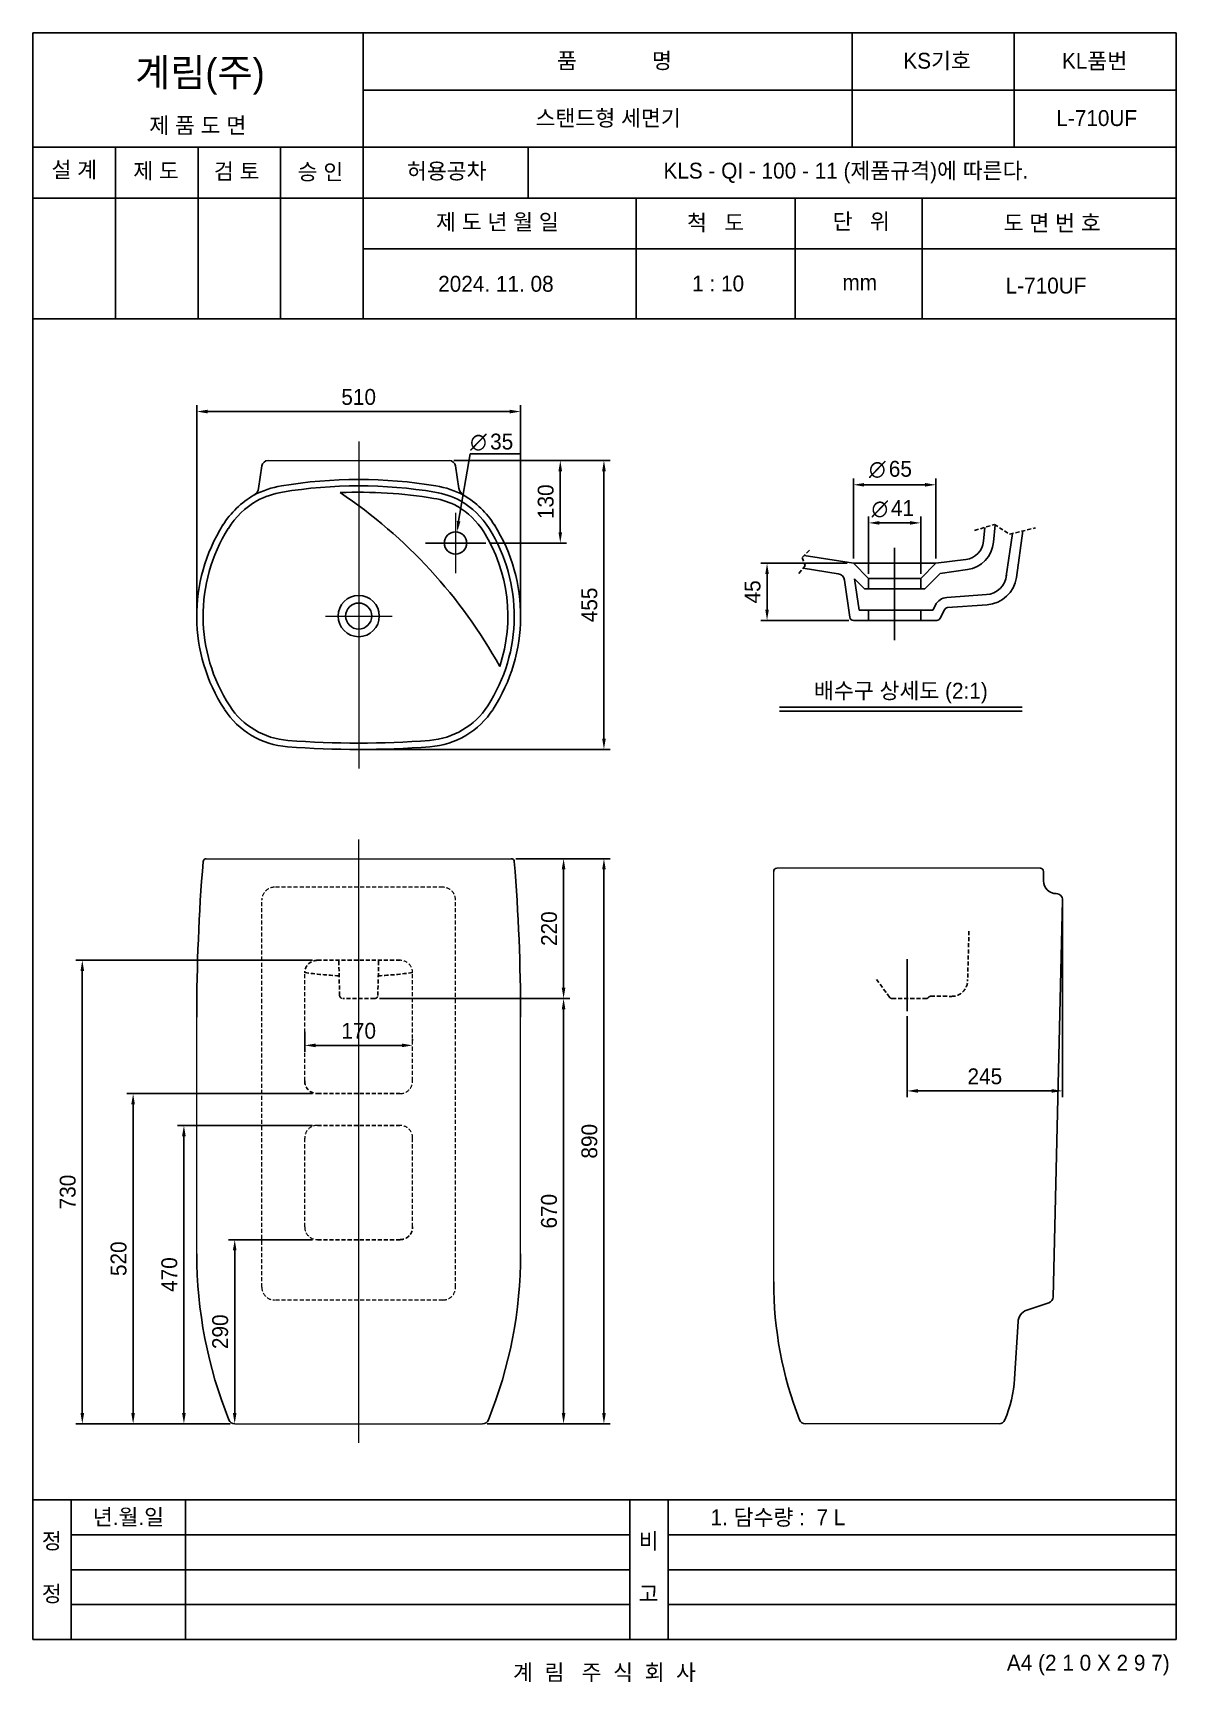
# Model space of a CAD drawing. Header units: millimetres. Extents: x 0 to 1800, y -67 to 2530.
import ezdxf
from ezdxf.enums import TextEntityAlignment as Align
from ezdxf.lldxf.tags import DXFTag

# ---------------------------------------------------------------- set-up
doc = ezdxf.new("R2010")
doc.units = ezdxf.units.MM
doc.linetypes.add('DASHED2', pattern=[9.525, 6.35, -3.175])
for name, color, linetype in [('TEXT', 7, 'Continuous'), ('내부선 및 부속', 4, 'Continuous'), ('도각라인', 255, 'Continuous'), ('외형선', 3, 'Continuous'), ('점선', 6, 'DASHED2'), ('중심선', 1, 'DASHED'), ('치수선', 7, 'Continuous')]:
    doc.layers.add(name, color=color, linetype=linetype)
doc.styles.add('____', font='')
doc.styles.add('맑은고딕_치수', font='malgun.ttf', dxfattribs={"height": 25})
doc.styles.add('타이틀', font='H2GTRM.TTF', dxfattribs={"height": 25})
doc.styles.get('____').set_extended_font_data('굴림')
tags = doc.linetypes.add('DASHDOT', pattern=[70, 31, -13, 13, -13]).pattern_tags.tags
tags[10:11] = [DXFTag(74, 4), DXFTag(75, 0), DXFTag(340, '0'), DXFTag(46, 0.0), DXFTag(50, 0.0), DXFTag(44, 0.0), DXFTag(45, 0.0)]
tags[8:9] = [DXFTag(74, 4), DXFTag(75, 0), DXFTag(340, '0'), DXFTag(46, 0.0), DXFTag(50, 0.0), DXFTag(44, 0.0), DXFTag(45, 0.0)]
tags[6:7] = [DXFTag(74, 4), DXFTag(75, 0), DXFTag(340, '0'), DXFTag(46, 0.0), DXFTag(50, 0.0), DXFTag(44, 0.0), DXFTag(45, 0.0)]
tags[4:5] = [DXFTag(74, 4), DXFTag(75, 0), DXFTag(340, '0'), DXFTag(46, 0.0), DXFTag(50, 0.0), DXFTag(44, 0.0), DXFTag(45, 0.0)]
tags = doc.linetypes.add('DASHED', pattern=[25.72, 12.86, -12.86]).pattern_tags.tags
tags[6:7] = [DXFTag(74, 4), DXFTag(75, 0), DXFTag(340, '0'), DXFTag(46, 0.0), DXFTag(50, 0.0), DXFTag(44, 0.0), DXFTag(45, 0.0)]
tags[4:5] = [DXFTag(74, 4), DXFTag(75, 0), DXFTag(340, '0'), DXFTag(46, 0.0), DXFTag(50, 0.0), DXFTag(44, 0.0), DXFTag(45, 0.0)]
doc.dimstyles.new('MSADIM', dxfattribs={"dimtxt": 33, "dimasz": 17, "dimexe": 10, "dimexo": 7.5, "dimgap": 10, "dimtad": 0, "dimtih": 1, "dimtoh": 1, "dimdec": 0, "dimzin": 1, "dimdsep": 46, "dimtxsty": '____', "dimcen": 11.25, "dimadec": 0, "dimazin": 0, "dimtfac": 1, "dimtdec": 0, "dimtix": 1, "dimtmove": 0, "dimatfit": 3, "dimfxl": 0, "dimtolj": 1, "dimtzin": 1, "dimarcsym": 0})

# ---------------------------------------------------------------- blocks, each defined once
blk = doc.blocks.new('*D1')
at = {"layer": '치수선', "color": 0, "lineweight": -2}
for p, q in [((1282.4, 1694.9), (1146, 1694.9)), ((1156, 1677.9), (1156, 1621.9)), ((1284.6, 1604.9), (1146, 1604.9))]:
    blk.add_line(p, q, dxfattribs=at)
at = {"layer": '치수선', "color": 0}
for points in [[(1153.2, 1677.9), (1158.8, 1677.9), (1156, 1694.9)], [(1153.2, 1621.9), (1158.8, 1621.9), (1156, 1604.9)]]:
    blk.add_solid(points, dxfattribs=at)
at = {"layer": '치수선', "color": 0, "insert": (1133.2, 1649.9), "char_height": 25, "attachment_point": 5, "rotation": 90, "style": '____'}
blk.add_mtext('\\A1;45', dxfattribs=at)
blk = doc.blocks.new('*D14')
at = {"layer": '치수선', "color": 0, "lineweight": -2}
for p, q in [((257.9, 1619.3), (257.9, 1943.8)), ((274.9, 1933.8), (750.9, 1933.8)), ((767.9, 1619.3), (767.9, 1943.8))]:
    blk.add_line(p, q, dxfattribs=at)
at = {"layer": '치수선', "color": 0}
for points in [[(274.9, 1936.7), (274.9, 1931), (257.9, 1933.8)], [(750.9, 1936.7), (750.9, 1931), (767.9, 1933.8)]]:
    blk.add_solid(points, dxfattribs=at)
at = {"layer": '치수선', "color": 0, "insert": (512.9, 1956.7), "char_height": 25, "attachment_point": 5, "style": '____'}
blk.add_mtext('\\A1;510', dxfattribs=at)
blk = doc.blocks.new('*D15')
at = {"layer": '치수선', "color": 0, "lineweight": -2}
for p, q in [((662.9, 1856.8), (909.1, 1856.8)), ((899.1, 1418.8), (899.1, 1839.8)), ((520.4, 1401.8), (909.1, 1401.8))]:
    blk.add_line(p, q, dxfattribs=at)
at = {"layer": '치수선', "color": 0}
for points in [[(896.3, 1839.8), (902, 1839.8), (899.1, 1856.8)], [(896.3, 1418.8), (902, 1418.8), (899.1, 1401.8)]]:
    blk.add_solid(points, dxfattribs=at)
at = {"layer": '치수선', "color": 0, "insert": (876.3, 1629.3), "char_height": 25, "attachment_point": 5, "rotation": 90, "style": '____'}
blk.add_mtext('\\A1;455', dxfattribs=at)
blk = doc.blocks.new('*D16')
at = {"layer": '치수선', "color": 0, "lineweight": -2}
for p, q in [((662.9, 1856.8), (840.4, 1856.8)), ((830.4, 1839.8), (830.4, 1743.8)), ((720.4, 1726.8), (840.4, 1726.8))]:
    blk.add_line(p, q, dxfattribs=at)
at = {"layer": '치수선', "color": 0}
for points in [[(827.5, 1839.8), (833.2, 1839.8), (830.4, 1856.8)], [(827.5, 1743.8), (833.2, 1743.8), (830.4, 1726.8)]]:
    blk.add_solid(points, dxfattribs=at)
at = {"layer": '치수선', "color": 0, "insert": (807.5, 1791.8), "char_height": 25, "attachment_point": 5, "rotation": 90, "style": '____'}
blk.add_mtext('\\A1;130', dxfattribs=at)
blk = doc.blocks.new('*D17')
at = {"layer": '치수선', "color": 0, "lineweight": -2}
for p, q in [((1621.4, 1156.9), (1621.4, 854)), ((1376.5, 981.9), (1376.5, 854)), ((1393.5, 864), (1604.4, 864))]:
    blk.add_line(p, q, dxfattribs=at)
at = {"layer": '치수선', "color": 0}
for points in [[(1393.5, 866.8), (1393.5, 861.2), (1376.5, 864)], [(1604.4, 866.8), (1604.4, 861.2), (1621.4, 864)]]:
    blk.add_solid(points, dxfattribs=at)
at = {"layer": '치수선', "color": 0, "insert": (1498.9, 886.8), "char_height": 25, "attachment_point": 5, "style": '____'}
blk.add_mtext('\\A1;245', dxfattribs=at)
blk = doc.blocks.new('*D18')
at = {"layer": '치수선', "color": 0, "lineweight": -2}
for p, q in [((760.4, 1229.7), (845.6, 1229.7)), ((835.6, 1026.4), (835.6, 1212.7)), ((545.5, 1009.4), (845.6, 1009.4))]:
    blk.add_line(p, q, dxfattribs=at)
at = {"layer": '치수선', "color": 0}
for points in [[(832.7, 1212.7), (838.4, 1212.7), (835.6, 1229.7)], [(832.7, 1026.4), (838.4, 1026.4), (835.6, 1009.4)]]:
    blk.add_solid(points, dxfattribs=at)
at = {"layer": '치수선', "color": 0, "insert": (812.8, 1119.5), "char_height": 25, "attachment_point": 5, "rotation": 90, "style": '____'}
blk.add_mtext('\\A1;220', dxfattribs=at)
blk = doc.blocks.new('*D19')
at = {"layer": '치수선', "color": 0, "lineweight": -2}
for p, q in [((545.5, 1009.4), (845.6, 1009.4)), ((835.6, 992.4), (835.6, 356.7)), ((715.4, 339.7), (845.6, 339.7))]:
    blk.add_line(p, q, dxfattribs=at)
at = {"layer": '치수선', "color": 0}
for points in [[(832.7, 992.4), (838.4, 992.4), (835.6, 1009.4)], [(832.7, 356.7), (838.4, 356.7), (835.6, 339.7)]]:
    blk.add_solid(points, dxfattribs=at)
at = {"layer": '치수선', "color": 0, "insert": (812.7, 674.5), "char_height": 25, "attachment_point": 5, "rotation": 90, "style": '____'}
blk.add_mtext('\\A1;670', dxfattribs=at)
blk = doc.blocks.new('*D20')
at = {"layer": '치수선', "color": 0, "lineweight": -2}
for p, q in [((760.4, 1229.7), (909.1, 1229.7)), ((899.1, 1212.7), (899.1, 356.7)), ((715.4, 339.7), (909.1, 339.7))]:
    blk.add_line(p, q, dxfattribs=at)
at = {"layer": '치수선', "color": 0}
for points in [[(896.3, 1212.7), (902, 1212.7), (899.1, 1229.7)], [(896.3, 356.7), (902, 356.7), (899.1, 339.7)]]:
    blk.add_solid(points, dxfattribs=at)
at = {"layer": '치수선', "color": 0, "insert": (876.3, 784.7), "char_height": 25, "attachment_point": 5, "rotation": 90, "style": '____'}
blk.add_mtext('\\A1;890', dxfattribs=at)
blk = doc.blocks.new('*D22')
at = {"layer": '치수선', "color": 0, "lineweight": -2}
for p, q in [((440.4, 629.7), (307.7, 629.7)), ((317.7, 612.7), (317.7, 356.7)), ((310.4, 339.7), (307.7, 339.7))]:
    blk.add_line(p, q, dxfattribs=at)
at = {"layer": '치수선', "color": 0}
for points in [[(314.8, 612.7), (320.5, 612.7), (317.7, 629.7)], [(314.8, 356.7), (320.5, 356.7), (317.7, 339.7)]]:
    blk.add_solid(points, dxfattribs=at)
at = {"layer": '치수선', "color": 0, "insert": (294.9, 484.7), "char_height": 25, "attachment_point": 5, "rotation": 90, "style": '____'}
blk.add_mtext('\\A1;290', dxfattribs=at)
blk = doc.blocks.new('*D23')
at = {"layer": '치수선', "color": 0, "lineweight": -2}
for p, q in [((440.4, 809.7), (227.7, 809.7)), ((237.7, 792.7), (237.7, 356.7)), ((310.4, 339.7), (227.7, 339.7))]:
    blk.add_line(p, q, dxfattribs=at)
at = {"layer": '치수선', "color": 0}
for points in [[(234.8, 792.7), (240.5, 792.7), (237.7, 809.7)], [(234.8, 356.7), (240.5, 356.7), (237.7, 339.7)]]:
    blk.add_solid(points, dxfattribs=at)
at = {"layer": '치수선', "color": 0, "insert": (214.8, 574.7), "char_height": 25, "attachment_point": 5, "rotation": 90, "style": '____'}
blk.add_mtext('\\A1;470', dxfattribs=at)
blk = doc.blocks.new('*D24')
at = {"layer": '치수선', "color": 0, "lineweight": -2}
for p, q in [((440.4, 859.7), (147.7, 859.7)), ((157.7, 356.7), (157.7, 842.7)), ((310.4, 339.7), (147.7, 339.7))]:
    blk.add_line(p, q, dxfattribs=at)
at = {"layer": '치수선', "color": 0}
for points in [[(154.8, 842.7), (160.5, 842.7), (157.7, 859.7)], [(154.8, 356.7), (160.5, 356.7), (157.7, 339.7)]]:
    blk.add_solid(points, dxfattribs=at)
at = {"layer": '치수선', "color": 0, "insert": (134.9, 599.7), "char_height": 25, "attachment_point": 5, "rotation": 90, "style": '____'}
blk.add_mtext('\\A1;520', dxfattribs=at)
blk = doc.blocks.new('*D21')
at = {"layer": '치수선', "color": 0, "lineweight": -2}
for p, q in [((440.4, 1069.7), (67.7, 1069.7)), ((77.7, 1052.7), (77.7, 356.7)), ((310.4, 339.7), (67.7, 339.7))]:
    blk.add_line(p, q, dxfattribs=at)
at = {"layer": '치수선', "color": 0}
for points in [[(74.8, 1052.7), (80.5, 1052.7), (77.7, 1069.7)], [(74.8, 356.7), (80.5, 356.7), (77.7, 339.7)]]:
    blk.add_solid(points, dxfattribs=at)
at = {"layer": '치수선', "color": 0, "insert": (54.8, 704.7), "char_height": 25, "attachment_point": 5, "rotation": 90, "style": '____'}
blk.add_mtext('\\A1;730', dxfattribs=at)
blk = doc.blocks.new('*D25')
at = {"layer": '치수선', "color": 0, "lineweight": -2}
for p, q in [((427.9, 957.2), (427.9, 925.7)), ((444.9, 935.7), (580.9, 935.7)), ((597.9, 943.2), (597.9, 945.7))]:
    blk.add_line(p, q, dxfattribs=at)
at = {"layer": '치수선', "color": 0}
for points in [[(444.9, 938.5), (444.9, 932.8), (427.9, 935.7)], [(580.9, 938.5), (580.9, 932.8), (597.9, 935.7)]]:
    blk.add_solid(points, dxfattribs=at)
at = {"layer": '치수선', "color": 0, "insert": (512.9, 958.5), "char_height": 25, "attachment_point": 5, "style": '____'}
blk.add_mtext('\\A1;170', dxfattribs=at)

msp = doc.modelspace()

# ---------------------------------------------------------------- linework, layer by layer
at = {"layer": '내부선 및 부속', "linetype": 'Continuous'}
msp.add_circle((665.4, 1726.8), 17.5, dxfattribs=at)
at = {"layer": '내부선 및 부속'}
for radius in [32.5, 20.5]:
    msp.add_circle((512.9, 1611.8), radius, dxfattribs=at)
for centre, radius, start, end in [((512.9, 1076.8), 750, 80.6644, 99.3356), ((417.8, 1680.8), 130, 120.0891, 147.9229), ((414, 1678.7), 140, 99.3356, 118.3269), ((414, 1678.7), 130, 99.3356, 118.1723), ((512.9, 1076.8), 740, 80.6644, 99.3356), ((512.9, 1076.8), 730, 80.6644, 92.295), ((40.9, 1147.3), 793.9, 29.0319, 56.0992), ((611.9, 1678.7), 120, 61.8277, 80.6644), ((611.9, 1678.7), 130, 61.8277, 80.6644), ((611.9, 1678.7), 140, 61.6731, 80.6644), ((608.1, 1680.8), 130, 32.0771, 59.9109), ((608.1, 1680.8), 120, 32.0771, 59.9109), ((527.9, 1611.8), 260, 147.9229, 212.9575), ((497.9, 1611.8), 250, 341.5194, 32.0771), ((497.9, 1611.8), 260, 327.0425, 32.0771), ((410.5, 1535.6), 120, 212.9575, 265.7105), ((615.4, 1535.6), 120, 274.2895, 327.0425), ((512.9, 2901.8), 1490, 265.7105, 274.2895)]:
    msp.add_arc(centre, radius, start, end, dxfattribs=at)
at = {"layer": '도각라인', "color": 7}
for p, q in [((0, 0), (0, 2530)), ((0, 2530), (1800, 2530)), ((520, 2080), (520, 2530)), ((1290, 2350), (1290, 2530)), ((1545, 2350), (1545, 2530)), ((1800, 0), (1800, 2530)), ((520, 2440), (1800, 2440)), ((0, 2350), (1800, 2350)), ((130, 2080), (130, 2350)), ((260, 2080), (260, 2350)), ((390, 2080), (390, 2350)), ((780, 2270), (780, 2350)), ((0, 2270), (1800, 2270)), ((950, 2080), (950, 2270)), ((1200, 2080), (1200, 2270)), ((1400, 2080), (1400, 2270)), ((520, 2190), (1800, 2190)), ((0, 2080), (1800, 2080)), ((0, 220), (1800, 220)), ((60, 0), (60, 220)), ((240, 0), (240, 220)), ((940, 0), (940, 220)), ((1000, 0), (1000, 220)), ((60, 165), (940, 165)), ((1000, 165), (1800, 165)), ((60, 110), (940, 110)), ((1000, 110), (1800, 110)), ((60, 55), (940, 55)), ((1000, 55), (1800, 55)), ((0, 0), (1800, 0))]:
    msp.add_line(p, q, dxfattribs=at)
at = {"layer": '외형선'}
for p, q in [((360.6, 1848.3), (355.3, 1812.9)), ((665.3, 1848.3), (670.6, 1812.9)), ((1591.4, 1209.7), (1591.4, 1194.7)), ((1621.4, 1164.4), (1606.4, 539.4)), ((1565.1, 518.6), (1599.6, 530.2)), ((1551.4, 500.9), (1545.8, 410.8))]:
    msp.add_line(p, q, dxfattribs=at)
at = {"layer": '외형선', "linetype": 'Continuous', "lineweight": 18}
for p, q in [((370.4, 1856.8), (655.4, 1856.8)), ((272.9, 1229.7), (752.9, 1229.7)), ((1166.4, 563.2), (1166.4, 1209.7)), ((1586.4, 1214.7), (1171.4, 1214.7)), ((317.9, 339.7), (707.9, 339.7)), ((1521.4, 339.7), (1216.4, 339.7))]:
    msp.add_line(p, q, dxfattribs=at)
at = {"layer": '외형선', "linetype": 'Continuous'}
for p, q in [((1498.8, 1751.4), (1496.8, 1729.6)), ((1515.2, 1755.2), (1512.7, 1728.2)), ((1542.3, 1741.9), (1532.7, 1674.7)), ((1559, 1745.9), (1548.6, 1672.4)), ((1214.4, 1707.2), (1291.9, 1694.9)), ((1291.9, 1694.9), (1315.9, 1670.9)), ((1291.9, 1694.9), (1421.9, 1694.9)), ((1421.9, 1694.9), (1397.9, 1670.9)), ((1468.9, 1700.8), (1421.9, 1694.9)), ((1212.7, 1687.2), (1268, 1678.4)), ((1278, 1668.2), (1286.1, 1610)), ((1293.8, 1670.3), (1309.2, 1654.9)), ((1293.8, 1670.3), (1300.8, 1620.9)), ((1315.9, 1670.9), (1315.9, 1654.9)), ((1315.9, 1670.9), (1397.9, 1670.9)), ((1397.9, 1670.9), (1397.9, 1654.9)), ((1428.6, 1678.9), (1404.5, 1654.9)), ((1428.6, 1678.9), (1471.6, 1685)), ((1309.2, 1654.9), (1404.5, 1654.9)), ((1439.1, 1641.1), (1501.5, 1645.5)), ((1300.8, 1620.9), (1417, 1620.9)), ((1315.9, 1620.9), (1315.9, 1604.9)), ((1397.9, 1620.9), (1397.9, 1604.9)), ((1417, 1620.9), (1421, 1629)), ((1428.5, 1608.2), (1435.3, 1621.8)), ((1440.3, 1625.1), (1502.6, 1629.6)), ((1292.1, 1604.9), (1423.2, 1604.9)), ((1175.4, 1468.1), (1557.5, 1468.1)), ((1175.4, 1462.1), (1557.5, 1462.1))]:
    msp.add_line(p, q, dxfattribs=at)
at = {"layer": '외형선', "lineweight": 18}
for p, q in [((257.9, 607.5), (257.9, 980.1)), ((767.9, 607.5), (767.9, 980.1))]:
    msp.add_line(p, q, dxfattribs=at)
at = {"layer": '외형선'}
for centre, radius, start, end in [((370.4, 1846.8), 10, 90, 171.5099), ((655.4, 1846.8), 10, 8.4901, 90), ((417.8, 1680.8), 140, 119.9345, 147.9229), ((340.4, 1815.2), 15, 299.9345, 351.5099), ((685.4, 1815.2), 15, 188.4901, 240.0655), ((608.1, 1680.8), 140, 32.0771, 60.0655), ((527.9, 1611.8), 270, 147.9229, 212.9575), ((497.9, 1611.8), 270, 327.0425, 32.0771), ((410.5, 1535.6), 130, 212.9575, 265.7105), ((615.4, 1535.6), 130, 274.2895, 327.0425), ((512.9, 2901.8), 1500, 265.7105, 274.2895), ((3257.9, 980.1), 3000, 175.3166, 180), ((272.9, 1224.7), 5, 90, 175.3166), ((752.9, 1224.7), 5, 0, 90), ((-2232.1, 980.1), 3000, 0, 4.6834), ((1171.4, 1209.7), 5, 90, 180), ((1586.4, 1209.7), 5, 0, 90), ((1611.4, 1194.7), 20, 180, 270), ((1611.4, 1164.7), 10, 358.6252, 90), ((957.9, 607.5), 700, 180, 201.946), ((67.9, 607.5), 700, 338.054, 0), ((1766.4, 563.2), 600, 180, 201.2191), ((1596.4, 539.7), 10, 288.5005, 358.6252), ((1571.4, 499.7), 20, 108.5005, 180), ((1346.2, 423.2), 200, 337.2244, 356.4375), ((317.9, 349.7), 10, 201.946, 270), ((707.9, 349.7), 10, 270, 338.054), ((707.9, 349.7), 10, 270, 338.054), ((1216.4, 349.7), 10, 201.2191, 270), ((1521.4, 349.7), 10, 270, 337.2244)]:
    msp.add_arc(centre, radius, start, end, dxfattribs=at)
at = {"layer": '외형선', "linetype": 'Continuous'}
for centre, radius, start, end in [((1464.9, 1732.5), 32, 278.0283, 354.7811), ((1464.9, 1732.5), 48, 278.0283, 354.7811), ((1266.1, 1666.6), 12, 7.9956, 80.9724), ((1499.1, 1679.4), 34, 274.0856, 354.7548), ((1499.1, 1679.4), 50, 274.0856, 351.942), ((1440.7, 1619.1), 22, 94.0856, 153.4349), ((1440.7, 1619.1), 6, 94.0856, 153.4349), ((1292.1, 1610.9), 6, 187.9956, 270), ((1423.2, 1610.9), 6, 270, 333.4349)]:
    msp.add_arc(centre, radius, start, end, dxfattribs=at)
at = {"layer": '점선'}
for p, q in [((1482.9, 1746.6), (1513.9, 1756)), ((1513.9, 1756), (1537.9, 1740.9)), ((1537.9, 1740.9), (1578.6, 1750.5)), ((1222.7, 1715.6), (1211.2, 1703.9)), ((1216.1, 1691.3), (1205.6, 1678.5)), ((1211.2, 1703.9), (1216.1, 1691.3)), ((1473.9, 1115.5), (1471.8, 1037.2)), ((447.9, 1069.7), (577.9, 1069.7)), ((482.9, 1014.3), (481.5, 1069.7)), ((543, 1014.3), (544.4, 1069.7)), ((1349, 1011.5), (1327.8, 1040.3)), ((1414, 1013), (1446.7, 1012.9)), ((538, 1009.4), (487.9, 1009.4)), ((1353, 1009.4), (1406.3, 1009.4)), ((447.9, 859.7), (577.9, 859.7)), ((447.9, 809.7), (577.9, 809.7)), ((447.9, 629.7), (577.9, 629.7))]:
    msp.add_line(p, q, dxfattribs=at)
at = {"layer": '점선', "lineweight": 18}
for p, q in [((645.4, 1184.7), (380.4, 1184.7)), ((360.4, 554.7), (360.4, 1164.7)), ((665.4, 554.7), (665.4, 1164.7)), ((427.9, 879.7), (427.9, 1049.7)), ((597.9, 879.7), (597.9, 1049.7)), ((427.9, 649.7), (427.9, 789.7)), ((597.9, 649.7), (597.9, 789.7)), ((645.4, 534.7), (380.4, 534.7))]:
    msp.add_line(p, q, dxfattribs=at)
for centre, start, end in [((380.4, 1164.7), 90, 180), ((645.4, 1164.7), 0, 90), ((577.9, 1049.7), 360, 90), ((577.9, 879.7), 270, 360), ((447.9, 789.7), 90, 180), ((577.9, 789.7), 0, 90), ((447.9, 649.7), 180, 270), ((380.4, 554.7), 180, 270), ((645.4, 554.7), 270, 0)]:
    msp.add_arc(centre, 20, start, end, dxfattribs=at)
at = {"layer": '점선'}
for centre, radius, start, end in [((447.9, 1049.7), 20, 90, 180), ((512.9, 1644.4), 600, 261.8557, 267.0524), ((512.9, 1644.4), 600, 272.9476, 278.1443), ((487.9, 1014.4), 5, 181.4688, 270), ((538, 1014.4), 5, 270, 358.5312), ((1413.9, 1008), 5, 89.749, 140.1586), ((1446.8, 1037.9), 25, 269.749, 358.4079), ((1353, 1014.4), 5, 216.3166, 270), ((1406.3, 1014.4), 5, 270, 320.1586), ((447.9, 879.7), 20, 180, 270), ((577.9, 649.7), 20, 270, 0)]:
    msp.add_arc(centre, radius, start, end, dxfattribs=at)
at = {"layer": '중심선', "lineweight": 18}
for p, q in [((512.9, 1886.8), (512.9, 1371.8)), ((665.4, 1774.3), (665.4, 1679.3)), ((460.4, 1611.8), (565.4, 1611.8)), ((512.9, 309.7), (512.9, 1259.7))]:
    msp.add_line(p, q, dxfattribs=at)
at = {"layer": '중심선'}
msp.add_line((617.9, 1726.8), (712.9, 1726.8), dxfattribs=at)
at = {"layer": '중심선', "linetype": 'DASHDOT'}
for p, q in [((1356.9, 1719.4), (1356.9, 1573.7)), ((1376.5, 1071.6), (1376.5, 989.4))]:
    msp.add_line(p, q, dxfattribs=at)
at = {"layer": '치수선'}
for p, q in [((688.7, 1867.4), (670.3, 1761.3)), ((767.3, 1867.4), (688.7, 1867.4)), ((1291.9, 1702.4), (1291.9, 1828.5)), ((1308.9, 1818.5), (1404.9, 1818.5)), ((1421.9, 1702.4), (1421.9, 1828.5)), ((1315.9, 1678.4), (1315.9, 1768.5)), ((1397.9, 1678.4), (1397.9, 1768.5)), ((1332.9, 1758.5), (1380.9, 1758.5))]:
    msp.add_line(p, q, dxfattribs=at)
for points in [[(1308.9, 1821.3), (1308.9, 1815.7), (1291.9, 1818.5)], [(1404.9, 1821.3), (1404.9, 1815.7), (1421.9, 1818.5)], [(667.4, 1761.6), (673.1, 1760.9), (668.2, 1744.4)], [(1332.9, 1761.3), (1332.9, 1755.7), (1315.9, 1758.5)], [(1380.9, 1761.3), (1380.9, 1755.7), (1397.9, 1758.5)]]:
    msp.add_solid(points, dxfattribs=at)

# ---------------------------------------------------------------- texts
at = {"layer": 'TEXT', "style": '타이틀'}
msp.add_text('계림(주)', height=44, dxfattribs=at).set_placement((161, 2445.9))
for s, p in [('품             명', (915.7, 2486.4)), ('KS기호', (1423.8, 2486.3)), ('KL품번', (1671.8, 2486.1)), ('제 품 도 면', (259.5, 2384.4)), ('스탠드형 세면기', (905.8, 2396)), ('L-710UF', (1675.1, 2396)), ('설 계', (65, 2314.6)), ('제 도', (193.8, 2312.9)), ('검 토', (320.8, 2312.3)), ('승 인', (452.7, 2311.4)), ('허용공차', (651.5, 2312.6)), ('KLS - QI - 100 - 11 (제품규격)에 따른다.', (1280.1, 2313.2)), ('제 도 년 월 일', (731.4, 2232.5)), ('척   도', (1075, 2231.3)), ('단   위', (1304.3, 2233.3)), ('도 면 번 호', (1605, 2230.8)), ('2024. 11. 08', (729, 2135)), ('1 : 10', (1078.9, 2135.5)), ('mm', (1301.9, 2137.3)), ('L-710UF', (1595.3, 2132.2)), ('배수구 상세도 (2:1)', (1366.7, 1494.2)), ('년.월.일', (150.3, 192.9)), ('1. 담수량 :  7 L', (1173.1, 192.5)), ('정', (29.6, 155.3)), ('비', (969.5, 155.3)), ('정', (29.6, 72.1)), ('고', (969.5, 72.1)), ('계  림   주  식  회  사', (900, -51.7))]:
    msp.add_text(s, height=25, dxfattribs=at).set_placement(p, align=Align.MIDDLE_CENTER)
msp.add_text('A4 (2 1 0 X 2 9 7)', height=25, dxfattribs=at).set_placement((1790, -36.5), align=Align.MIDDLE_RIGHT)
at = {"layer": '치수선'}
for s, style, p in [('∅', '맑은고딕_치수', (688.4, 1873.6)), ('35', '____', (719.9, 1874.1)), ('∅', '맑은고딕_치수', (1316.5, 1830.7)), ('65', '____', (1347.7, 1831.2)), ('∅', '맑은고딕_치수', (1320.5, 1768.5)), ('41', '____', (1351, 1769.4))]:
    msp.add_text(s, height=25, dxfattribs=dict(at, style=style)).set_placement(p)

# ---------------------------------------------------------------- dimensions: what is measured, and where the dimension line sits
for base, p1, p2, picture, middle in [((767.9, 1933.8), (257.9, 1611.8), (767.9, 1611.8), '*D14', (512.9, 1956.7)), ((1621.4, 864), (1376.5, 989.4), (1621.4, 1164.4), '*D17', (1498.9, 886.8)), ((597.9, 935.7), (427.9, 964.7), (597.9, 935.7), '*D25', (512.9, 958.5))]:
    dim = msp.add_linear_dim(base=base, p1=p1, p2=p2, dimstyle='MSADIM', override={"dimtxt": 25, "dimtad": 1, "dimtih": 0, "dimtoh": 0}, dxfattribs=at)
    dim.commit()
    dim.dimension.update_dxf_attribs({"geometry": picture, "text_midpoint": middle})
for base, p1, p2, picture, middle in [((899.1, 1856.8), (512.9, 1401.8), (655.4, 1856.8), '*D15', (876.3, 1629.3)), ((830.4, 1726.8), (655.4, 1856.8), (712.9, 1726.8), '*D16', (807.5, 1791.8)), ((835.6, 1229.7), (538, 1009.4), (752.9, 1229.7), '*D18', (812.8, 1119.5)), ((899.1, 339.7), (752.9, 1229.7), (707.9, 339.7), '*D20', (876.3, 784.7)), ((77.7, 339.7), (447.9, 1069.7), (317.9, 339.7), '*D21', (54.8, 704.7)), ((835.6, 339.7), (538, 1009.4), (707.9, 339.7), '*D19', (812.7, 674.5)), ((157.7, 859.7), (317.9, 339.7), (447.9, 859.7), '*D24', (134.9, 599.7)), ((237.7, 339.7), (447.9, 809.7), (317.9, 339.7), '*D23', (214.8, 574.7)), ((317.7, 339.7), (447.9, 629.7), (317.9, 339.7), '*D22', (294.9, 484.7))]:
    dim = msp.add_linear_dim(base=base, p1=p1, p2=p2, angle=90, dimstyle='MSADIM', override={"dimtxt": 25, "dimtad": 1, "dimtih": 0, "dimtoh": 0}, dxfattribs=at)
    dim.commit()
    dim.dimension.update_dxf_attribs({"geometry": picture, "text_midpoint": middle})
dim = msp.add_linear_dim(base=(1156, 1604.9), p1=(1289.9, 1694.9), p2=(1292.1, 1604.9), angle=90, text='45', dimstyle='MSADIM', override={"dimtxt": 25, "dimtad": 1, "dimtih": 0, "dimtoh": 0}, dxfattribs=at)
dim.commit()
dim.dimension.update_dxf_attribs({"geometry": '*D1', "text_midpoint": (1133.2, 1649.9)})

doc.saveas('drawing.dxf')
